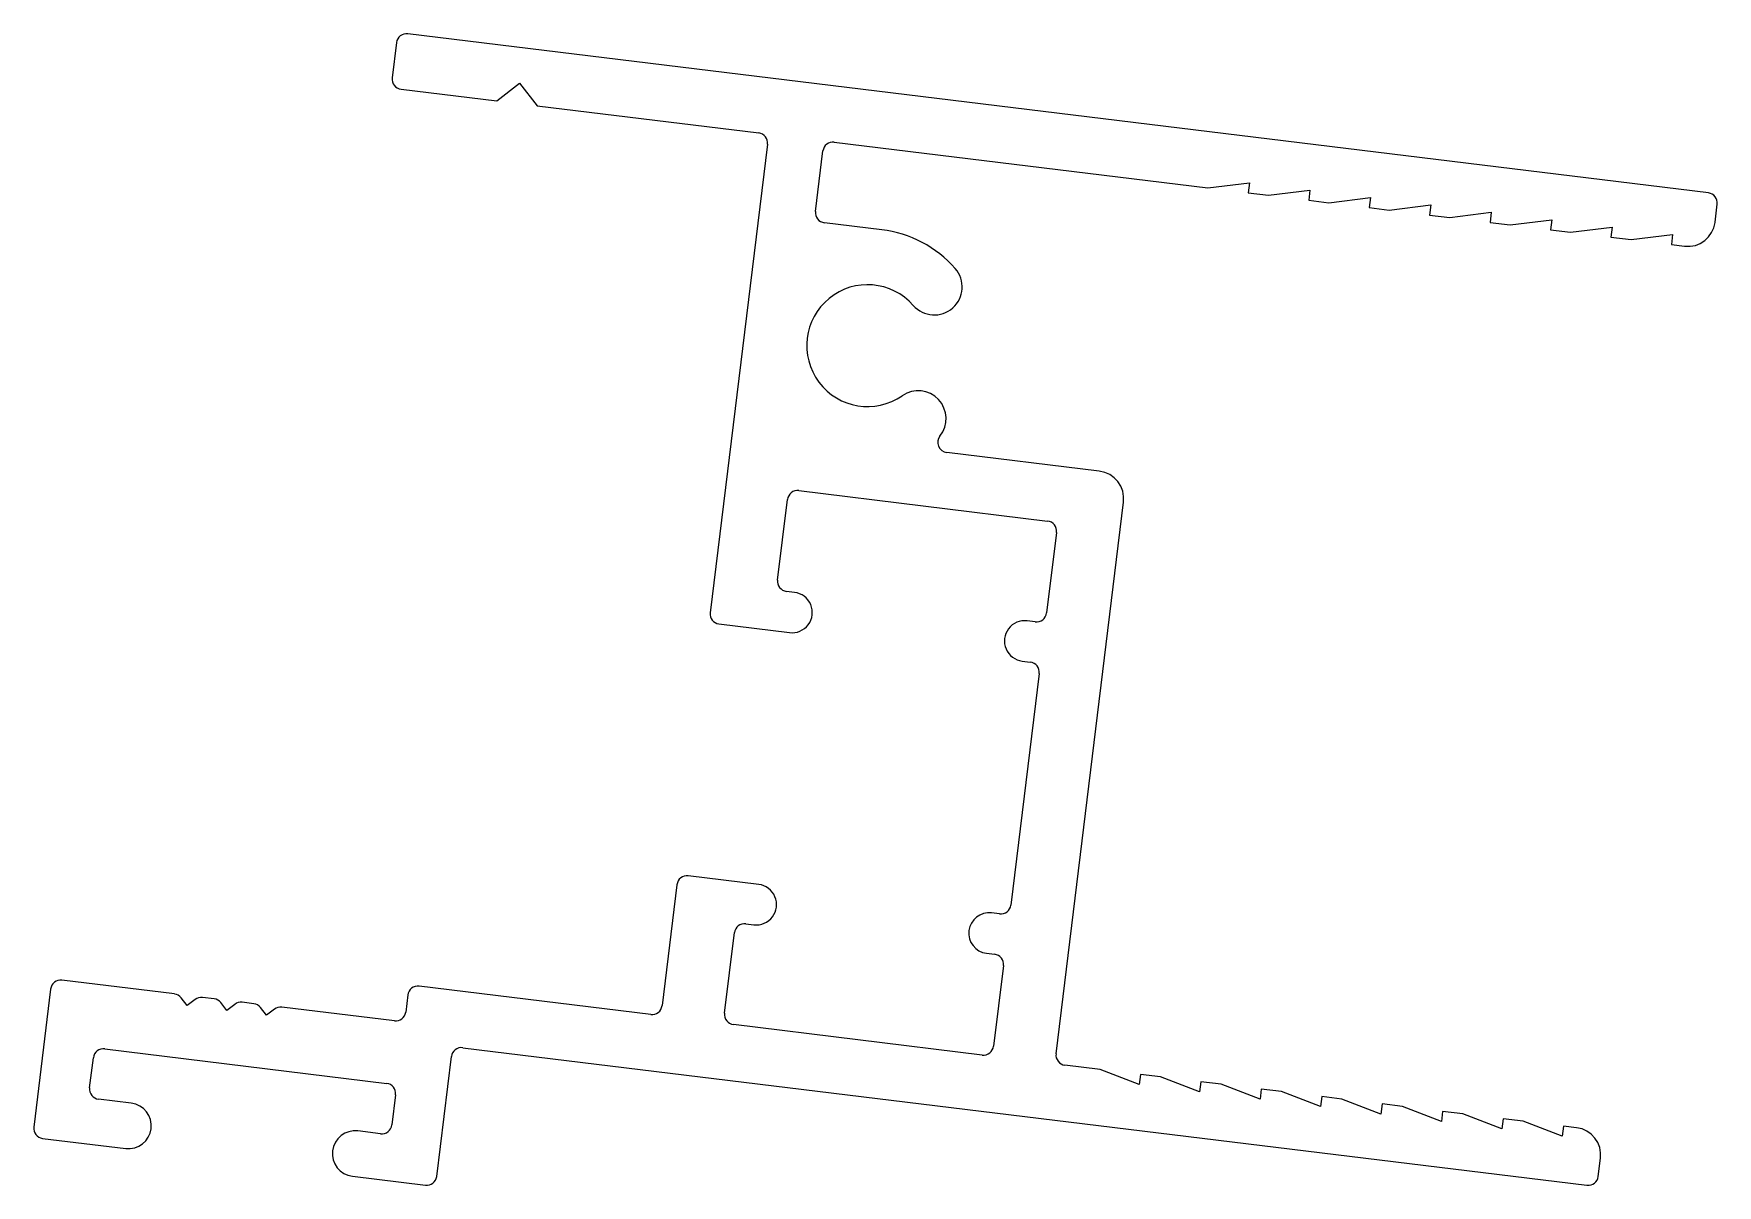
# Model space of a CAD drawing. Extents: x -14.3 to 27.8, y 6.5 to 35.3.
import ezdxf

# ---------------------------------------------------------------- set-up
doc = ezdxf.new("R2010")
doc.units = 0
doc.layers.get('0').update_dxf_attribs({"linetype": 'CONTINUOUS'})

msp = doc.modelspace()

# ---------------------------------------------------------------- linework, layer by layer
for p, q in [((-5.235, 35.087), (-5.343, 34.204)), ((27.597, 31.325), (-4.952, 35.308)), ((-5.122, 33.921), (-2.727, 33.628)), ((-2.727, 33.628), (-2.161, 34.071)), ((-2.161, 34.071), (-1.718, 33.505)), ((-1.718, 33.505), (3.829, 32.826)), ((4.05, 32.543), (2.615, 20.82)), ((5.72, 32.595), (15.073, 31.45)), ((5.251, 30.861), (5.437, 32.374)), ((15.073, 31.45), (16.112, 31.579)), ((16.112, 31.579), (16.082, 31.327)), ((16.082, 31.327), (16.586, 31.265)), ((16.586, 31.265), (17.625, 31.394)), ((17.625, 31.394), (17.594, 31.142)), ((18.099, 31.08), (19.138, 31.209)), ((19.138, 31.209), (19.107, 30.957)), ((17.594, 31.142), (18.099, 31.08)), ((19.107, 30.957), (19.611, 30.895)), ((19.611, 30.895), (20.651, 31.024)), ((20.651, 31.024), (20.62, 30.772)), ((20.62, 30.772), (21.124, 30.71)), ((21.124, 30.71), (22.163, 30.839)), ((22.163, 30.839), (22.132, 30.587)), ((27.762, 30.589), (27.818, 31.042)), ((6.91, 30.402), (5.473, 30.578)), ((22.132, 30.587), (22.637, 30.525)), ((22.637, 30.525), (23.676, 30.654)), ((23.676, 30.654), (23.645, 30.402)), ((23.645, 30.402), (24.149, 30.34)), ((24.149, 30.34), (25.189, 30.469)), ((25.189, 30.469), (25.158, 30.216)), ((25.158, 30.216), (25.662, 30.155)), ((25.662, 30.155), (26.701, 30.283)), ((26.701, 30.283), (26.671, 30.031)), ((26.671, 30.031), (26.998, 29.991)), ((12.351, 24.363), (8.534, 24.83)), ((4.302, 21.637), (4.549, 23.654)), ((4.832, 23.875), (11.059, 23.113)), ((11.27, 9.781), (12.959, 23.584)), ((11.28, 22.83), (11.034, 20.813)), ((4.725, 21.329), (4.523, 21.354)), ((2.832, 20.537), (4.601, 20.321)), ((10.751, 20.592), (10.549, 20.617)), ((10.425, 19.608), (10.627, 19.584)), ((10.848, 19.301), (10.139, 13.502)), ((1.782, 14.013), (1.412, 10.987)), ((3.83, 14.018), (2.065, 14.234)), ((9.856, 13.281), (9.654, 13.305)), ((2.975, 10.796), (3.222, 12.813)), ((3.505, 13.034), (3.707, 13.009)), ((9.531, 12.297), (9.733, 12.272)), ((9.954, 11.989), (9.707, 9.972)), ((-13.891, 11.401), (-14.313, 7.947)), ((-10.791, 11.278), (-13.608, 11.622)), ((1.129, 10.766), (-4.669, 11.475)), ((-10.471, 10.986), (-10.625, 11.183)), ((-10.274, 11.14), (-10.471, 10.986)), ((-9.799, 11.156), (-10.089, 11.192)), ((-9.478, 10.865), (-9.632, 11.062)), ((-9.281, 11.019), (-9.478, 10.865)), ((-8.806, 11.035), (-9.097, 11.07)), ((-4.952, 11.254), (-5.005, 10.825)), ((-8.486, 10.744), (-8.64, 10.941)), ((-8.289, 10.898), (-8.486, 10.744)), ((-5.288, 10.604), (-8.104, 10.949)), ((9.424, 9.751), (3.197, 10.513)), ((-12.538, 9.905), (-5.479, 9.041)), ((-4.229, 6.713), (-3.861, 9.713)), ((-3.579, 9.934), (24.558, 6.492)), ((-12.914, 8.927), (-12.821, 9.684)), ((12.374, 9.39), (11.491, 9.498)), ((13.351, 9.014), (12.374, 9.39)), ((13.382, 9.267), (13.351, 9.014)), ((13.887, 9.205), (13.382, 9.267)), ((14.864, 8.829), (13.887, 9.205)), ((14.895, 9.081), (14.864, 8.829)), ((15.399, 9.02), (14.895, 9.081)), ((16.377, 8.644), (15.399, 9.02)), ((16.408, 8.896), (16.377, 8.644)), ((16.912, 8.835), (16.408, 8.896)), ((-11.873, 8.544), (-12.693, 8.644)), ((-5.258, 8.758), (-5.35, 8.002)), ((17.89, 8.459), (16.912, 8.835)), ((17.92, 8.711), (17.89, 8.459)), ((18.425, 8.65), (17.92, 8.711)), ((19.402, 8.274), (18.425, 8.65)), ((19.433, 8.526), (19.402, 8.274)), ((19.937, 8.464), (19.433, 8.526)), ((20.915, 8.089), (19.937, 8.464)), ((20.946, 8.341), (20.915, 8.089)), ((21.45, 8.279), (20.946, 8.341)), ((22.428, 7.904), (21.45, 8.279)), ((22.459, 8.156), (22.428, 7.904)), ((22.963, 8.094), (22.459, 8.156)), ((23.94, 7.719), (22.963, 8.094)), ((-14.092, 7.664), (-12.012, 7.409)), ((-5.633, 7.78), (-6.201, 7.85)), ((23.971, 7.971), (23.94, 7.719)), ((24.299, 7.931), (23.971, 7.971)), ((24.841, 6.713), (24.897, 7.167)), ((-6.339, 6.715), (-4.512, 6.492))]:
    msp.add_line(p, q)
for centre, radius, start, end in [((-4.983, 35.056), 0.254, 83.024, 173.024), ((-5.091, 34.174), 0.254, 173.024, 263.024), ((3.798, 32.574), 0.254, 353.024, 83.024), ((5.689, 32.343), 0.254, 83.024, 173.024), ((27.566, 31.073), 0.254, 353.024, 83.024), ((5.504, 30.83), 0.254, 173.024, 263.024), ((6.555, 27.503), 2.921, 41.3417, 83.024), ((27.082, 30.672), 0.686, 263.024, 353.024), ((8.223, 28.971), 0.699, 221.3151, 41.315), ((6.555, 27.503), 1.524, 41.3662, 304.6846), ((7.82, 25.676), 0.699, 321.4208, 124.7536), ((8.565, 25.082), 0.254, 141.4207, 263.0242), ((12.266, 23.669), 0.699, 353.024, 83.024), ((4.801, 23.623), 0.254, 83.024, 173.024), ((11.028, 22.861), 0.254, 353.024, 83.024), ((4.554, 21.606), 0.254, 173.024, 263.0255), ((4.663, 20.825), 0.508, 263.0232, 83.0255), ((2.868, 20.789), 0.254, 173.024, 261.9698), ((10.781, 20.844), 0.254, 263.0239, 353.024), ((10.487, 20.112), 0.508, 83.0239, 263.024), ((10.596, 19.331), 0.254, 353.024, 83.024), ((2.035, 13.982), 0.254, 83.0232, 173.024), ((3.769, 13.514), 0.508, 263.0226, 83.0232), ((9.887, 13.533), 0.254, 263.0247, 353.024), ((9.593, 12.801), 0.508, 83.0247, 263.0247), ((3.474, 12.782), 0.254, 83.0226, 173.024), ((9.702, 12.02), 0.254, 353.024, 83.0247), ((-13.639, 11.37), 0.254, 83.024, 173.024), ((-4.7, 11.223), 0.254, 83.024, 173.024), ((-10.822, 11.029), 0.25, 38.024, 83.024), ((-10.12, 10.944), 0.25, 83.024, 128.024), ((-9.829, 10.908), 0.25, 38.024, 83.024), ((-9.127, 10.822), 0.25, 83.024, 128.024), ((-8.837, 10.787), 0.25, 38.024, 83.024), ((1.16, 11.018), 0.254, 263.024, 353.024), ((-8.135, 10.701), 0.25, 83.024, 128.024), ((-5.257, 10.856), 0.254, 263.024, 353.024), ((3.228, 10.765), 0.254, 173.024, 263.024), ((-12.569, 9.653), 0.254, 83.024, 173.024), ((-3.609, 9.682), 0.254, 83.024, 173.024), ((9.455, 10.003), 0.254, 263.024, 353.024), ((11.522, 9.75), 0.254, 173.024, 263.024), ((-12.662, 8.896), 0.254, 173.024, 263.024), ((-5.51, 8.789), 0.254, 353.024, 83.024), ((-11.943, 7.977), 0.571, 263.024, 83.024), ((-14.061, 7.916), 0.254, 173.024, 263.024), ((-6.27, 7.283), 0.571, 83.024, 263.024), ((-5.602, 8.033), 0.254, 263.024, 353.024), ((24.216, 7.25), 0.686, 353.024, 83.024), ((-4.481, 6.744), 0.254, 263.024, 353.024), ((24.589, 6.744), 0.254, 263.024, 353.024)]:
    msp.add_arc(centre, radius, start, end)

doc.saveas('drawing.dxf')
